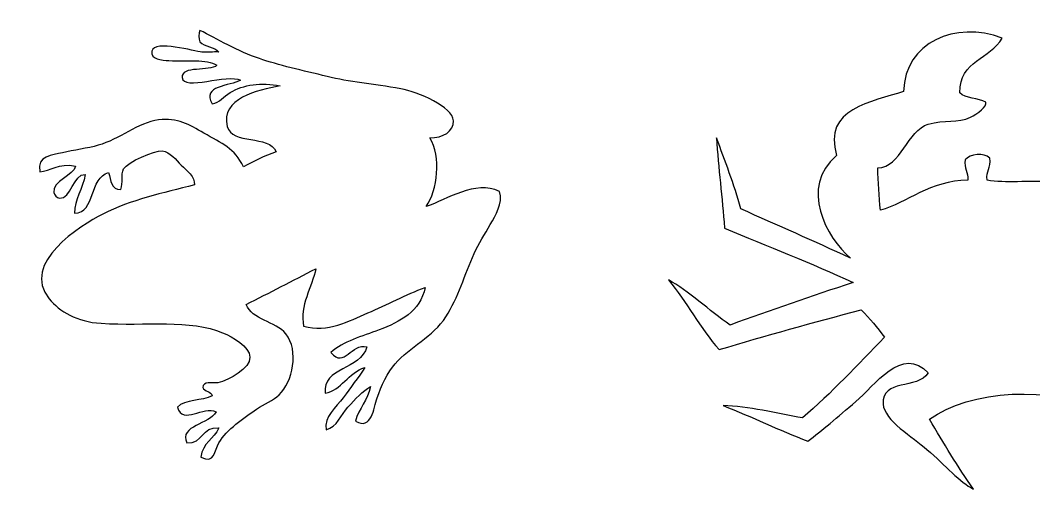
# Model space of a CAD drawing. Header units: centimetres. Extents: x -66 to 65, y -66 to 66.
# Drawn here: x -18.97 to -7.89, y 26.6 to 31.75 of the extents above; entities that cross this region are included whole.
import ezdxf

# ---------------------------------------------------------------- set-up
doc = ezdxf.new("R2010")
doc.units = ezdxf.units.CM
doc.header["$MEASUREMENT"] = 0
doc.layers.add('Layer 1', color=7, linetype='Continuous')

msp = doc.modelspace()

# ---------------------------------------------------------------- linework, layer by layer
at = {"layer": 'Layer 1'}
for points, knots in [([(-11.21324, 28.42076), (-10.76977, 28.57993), (-10.32646, 28.73924), (-9.86852, 28.88394), (-9.86852, 28.88394), (-10.31844, 29.1014), (-10.80898, 29.27822), (-11.27301, 29.48158), (-11.27301, 29.48158), (-11.29926, 29.81395), (-11.33857, 30.1332), (-11.36265, 30.46771), (-11.36265, 30.46771), (-11.26515, 30.21657), (-11.17186, 29.96124), (-11.09373, 29.69076), (-11.09373, 29.69076), (-10.69643, 29.51029), (-10.29162, 29.33744), (-9.8984, 29.15286), (-9.8984, 29.15286), (-10.15653, 29.37167), (-10.46143, 29.93036), (-10.04781, 30.27348), (-10.04781, 30.27348), (-10.20685, 30.79624), (-9.65684, 30.8549), (-9.31568, 30.97571), (-9.31568, 30.97571), (-9.3069, 31.50953), (-8.74524, 31.75303), (-8.23991, 31.5584), (-8.23991, 31.5584), (-8.36392, 31.32879), (-8.70523, 31.31652), (-8.70312, 30.96076), (-8.70312, 30.96076), (-8.64142, 30.89295), (-8.49696, 30.9079), (-8.41922, 30.85617), (-8.41922, 30.85617), (-8.39229, 30.81833), (-8.51693, 30.72459), (-8.58358, 30.69181), (-8.58358, 30.69181), (-8.7214, 30.624), (-8.86885, 30.67033), (-9.04679, 30.61712), (-9.04679, 30.61712), (-9.27438, 30.54902), (-9.34193, 30.14365), (-9.59961, 30.13899), (-9.59961, 30.13899), (-9.59003, 29.98424), (-9.58564, 29.82424), (-9.56971, 29.67578), (-9.56971, 29.67578), (-9.2811, 29.75571), (-9.02705, 29.99974), (-8.61348, 30.0045), (-8.61348, 30.0045), (-8.60546, 30.09718), (-8.65962, 30.12769), (-8.64335, 30.22863), (-8.64335, 30.22863), (-8.59147, 30.29213), (-8.43748, 30.31298), (-8.37443, 30.24358), (-8.37443, 30.24358), (-8.35842, 30.13793), (-8.41634, 30.10621), (-8.4043, 30.0045), (-8.4043, 30.0045), (-8.20504, 29.96971), (-7.94115, 29.9995), (-7.71699, 29.98958), (-7.71699, 29.98958), (-7.78999, 30.22905), (-7.62555, 30.36135), (-7.47794, 30.21371), (-7.47794, 30.21371), (-7.48511, 30.12632), (-7.50305, 30.04959), (-7.52273, 29.97466), (-7.52273, 29.97466), (-7.20893, 29.87507), (-6.86974, 29.80088), (-6.64119, 29.61604), (-6.64119, 29.61604), (-6.36502, 29.91161), (-6.86685, 30.18021), (-6.83545, 30.52748), (-6.83545, 30.52748), (-7.10948, 30.56222), (-7.40489, 30.57558), (-7.47794, 30.81135), (-7.47794, 30.81135), (-7.38809, 30.84104), (-7.30646, 30.87898), (-7.23886, 30.93092), (-7.23886, 30.93092), (-7.33615, 31.13243), (-7.55797, 31.20945), (-7.67217, 31.3941), (-7.67217, 31.3941), (-7.44751, 31.66292), (-6.98558, 31.52091), (-6.74578, 31.3642), (-6.74578, 31.3642), (-6.53459, 31.15301), (-6.50337, 30.86617), (-6.2826, 30.69184), (-6.2826, 30.69184), (-6.22188, 30.6439), (-6.13681, 30.63641), (-6.07342, 30.58725), (-6.07342, 30.58725), (-5.92626, 30.47314), (-5.92041, 30.23578), (-5.93896, 30.00453), (-5.93896, 30.00453), (-5.55349, 29.77664), (-5.82694, 29.2738), (-6.10332, 29.12302), (-6.10332, 29.12302), (-5.69369, 29.31106), (-5.30359, 29.5186), (-4.89309, 29.70574), (-4.89309, 29.70574), (-4.81226, 30.00345), (-4.7019, 30.2716), (-4.62411, 30.5723), (-4.62411, 30.5723), (-4.59956, 30.23398), (-4.68213, 29.87338), (-4.68391, 29.51148), (-4.68391, 29.51148), (-5.22006, 29.26071), (-5.73899, 28.99276), (-6.28263, 28.74948), (-6.28263, 28.74948), (-6.10838, 28.69077), (-5.91579, 28.65404), (-5.71486, 28.61499), (-5.71486, 28.61499), (-5.52706, 28.57848), (-5.29192, 28.49529), (-5.13217, 28.5104), (-5.13217, 28.5104), (-5.02515, 28.52056), (-4.8968, 28.62309), (-4.80345, 28.67476), (-4.80345, 28.67476), (-4.69669, 28.73382), (-4.59768, 28.79239), (-4.5046, 28.85407), (-4.5046, 28.85407), (-4.65049, 28.65624), (-4.91698, 28.44965), (-5.11722, 28.25638), (-5.11722, 28.25638), (-5.28211, 28.27699), (-5.48737, 28.31776), (-5.69991, 28.34605), (-5.69991, 28.34605), (-5.90528, 28.37333), (-6.16177, 28.44516), (-6.29755, 28.42077), (-6.29755, 28.42077), (-6.43418, 28.39622), (-6.47337, 28.24583), (-6.5665, 28.16674), (-6.5665, 28.16674), (-6.28853, 27.94669), (-5.97296, 27.76418), (-5.68499, 27.55415), (-5.68499, 27.55415), (-5.4769, 27.65488), (-5.29552, 27.78227), (-5.08732, 27.88287), (-5.08732, 27.88287), (-5.28671, 27.68388), (-5.45652, 27.4552), (-5.68499, 27.28523), (-5.68499, 27.28523), (-5.9382, 27.45483), (-6.29467, 27.6449), (-6.5964, 27.82308), (-6.5964, 27.82308), (-6.78134, 27.93233), (-6.97687, 28.11687), (-7.23886, 27.92767), (-7.23886, 27.92767), (-7.20685, 27.71563), (-6.8218, 27.85666), (-6.71591, 27.71852), (-6.71591, 27.71852), (-6.65032, 27.49799), (-6.94226, 27.25714), (-7.0745, 27.10593), (-7.0745, 27.10593), (-7.24214, 26.91427), (-7.38213, 26.75054), (-7.50781, 26.59793), (-7.50781, 26.59793), (-7.43436, 26.86315), (-7.29419, 27.1911), (-7.17909, 27.46452), (-7.17909, 27.46452), (-7.66238, 27.77313), (-8.61464, 27.71019), (-9.03181, 27.38983), (-9.03181, 27.38983), (-8.8797, 27.12855), (-8.72301, 26.87186), (-8.55368, 26.62783), (-8.55368, 26.62783), (-8.70066, 26.69982), (-8.85531, 26.88037), (-9.06171, 27.06114), (-9.06171, 27.06114), (-9.20792, 27.1892), (-9.53031, 27.38134), (-9.53981, 27.55419), (-9.53981, 27.55419), (-9.55537, 27.83748), (-9.16789, 27.70921), (-9.04676, 27.89783), (-9.04676, 27.89783), (-9.32682, 28.20567), (-9.64104, 27.75345), (-9.83866, 27.58406), (-9.83866, 27.58406), (-10.04189, 27.40986), (-10.2118, 27.26563), (-10.36161, 27.15075), (-10.36161, 27.15075), (-10.68017, 27.27047), (-10.97097, 27.41795), (-11.288, 27.53926), (-11.288, 27.53926), (-11.01783, 27.53542), (-10.69671, 27.45322), (-10.42138, 27.4048), (-10.42138, 27.4048), (-10.10139, 27.67745), (-9.81996, 27.98874), (-9.52489, 28.28631), (-9.52489, 28.28631), (-9.60188, 28.39357), (-9.68515, 28.49459), (-9.77889, 28.58513), (-9.77889, 28.58513), (-10.30687, 28.45072), (-10.82312, 28.30457), (-11.33279, 28.15182), (-11.33279, 28.15182), (-11.53729, 28.38566), (-11.6868, 28.6744), (-11.88564, 28.91385), (-11.88564, 28.91385), (-11.67192, 28.79877), (-11.4361, 28.57642), (-11.21324, 28.42076)], [0, 0, 0, 0, 0.01492537, 0.01492537, 0.01492537, 0.01492537, 0.02985075, 0.02985075, 0.02985075, 0.02985075, 0.04477612, 0.04477612, 0.04477612, 0.04477612, 0.05970149, 0.05970149, 0.05970149, 0.05970149, 0.07462687, 0.07462687, 0.07462687, 0.07462687, 0.08955224, 0.08955224, 0.08955224, 0.08955224, 0.10447761, 0.10447761, 0.10447761, 0.10447761, 0.11940299, 0.11940299, 0.11940299, 0.11940299, 0.13432836, 0.13432836, 0.13432836, 0.13432836, 0.14925373, 0.14925373, 0.14925373, 0.14925373, 0.1641791, 0.1641791, 0.1641791, 0.1641791, 0.17910448, 0.17910448, 0.17910448, 0.17910448, 0.19402985, 0.19402985, 0.19402985, 0.19402985, 0.20895522, 0.20895522, 0.20895522, 0.20895522, 0.2238806, 0.2238806, 0.2238806, 0.2238806, 0.23880597, 0.23880597, 0.23880597, 0.23880597, 0.25373134, 0.25373134, 0.25373134, 0.25373134, 0.26865672, 0.26865672, 0.26865672, 0.26865672, 0.28358209, 0.28358209, 0.28358209, 0.28358209, 0.29850746, 0.29850746, 0.29850746, 0.29850746, 0.31343284, 0.31343284, 0.31343284, 0.31343284, 0.32835821, 0.32835821, 0.32835821, 0.32835821, 0.34328358, 0.34328358, 0.34328358, 0.34328358, 0.35820896, 0.35820896, 0.35820896, 0.35820896, 0.37313433, 0.37313433, 0.37313433, 0.37313433, 0.3880597, 0.3880597, 0.3880597, 0.3880597, 0.40298507, 0.40298507, 0.40298507, 0.40298507, 0.41791045, 0.41791045, 0.41791045, 0.41791045, 0.43283582, 0.43283582, 0.43283582, 0.43283582, 0.44776119, 0.44776119, 0.44776119, 0.44776119, 0.46268657, 0.46268657, 0.46268657, 0.46268657, 0.47761194, 0.47761194, 0.47761194, 0.47761194, 0.49253731, 0.49253731, 0.49253731, 0.49253731, 0.50746269, 0.50746269, 0.50746269, 0.50746269, 0.52238806, 0.52238806, 0.52238806, 0.52238806, 0.53731343, 0.53731343, 0.53731343, 0.53731343, 0.55223881, 0.55223881, 0.55223881, 0.55223881, 0.56716418, 0.56716418, 0.56716418, 0.56716418, 0.58208955, 0.58208955, 0.58208955, 0.58208955, 0.59701493, 0.59701493, 0.59701493, 0.59701493, 0.6119403, 0.6119403, 0.6119403, 0.6119403, 0.62686567, 0.62686567, 0.62686567, 0.62686567, 0.64179104, 0.64179104, 0.64179104, 0.64179104, 0.65671642, 0.65671642, 0.65671642, 0.65671642, 0.67164179, 0.67164179, 0.67164179, 0.67164179, 0.68656716, 0.68656716, 0.68656716, 0.68656716, 0.70149254, 0.70149254, 0.70149254, 0.70149254, 0.71641791, 0.71641791, 0.71641791, 0.71641791, 0.73134328, 0.73134328, 0.73134328, 0.73134328, 0.74626866, 0.74626866, 0.74626866, 0.74626866, 0.76119403, 0.76119403, 0.76119403, 0.76119403, 0.7761194, 0.7761194, 0.7761194, 0.7761194, 0.79104478, 0.79104478, 0.79104478, 0.79104478, 0.80597015, 0.80597015, 0.80597015, 0.80597015, 0.82089552, 0.82089552, 0.82089552, 0.82089552, 0.8358209, 0.8358209, 0.8358209, 0.8358209, 0.85074627, 0.85074627, 0.85074627, 0.85074627, 0.86567164, 0.86567164, 0.86567164, 0.86567164, 0.88059701, 0.88059701, 0.88059701, 0.88059701, 0.89552239, 0.89552239, 0.89552239, 0.89552239, 0.91044776, 0.91044776, 0.91044776, 0.91044776, 0.92537313, 0.92537313, 0.92537313, 0.92537313, 0.94029851, 0.94029851, 0.94029851, 0.94029851, 0.95522388, 0.95522388, 0.95522388, 0.95522388, 0.97014925, 0.97014925, 0.97014925, 0.97014925, 1, 1, 1, 1]), ([(-14.49304, 30.46816), (-14.3666, 30.25768), (-14.40954, 29.8964), (-14.53424, 29.71635), (-14.53424, 29.71635), (-14.30323, 29.79292), (-14.00206, 30.00816), (-13.73094, 29.88113), (-13.73094, 29.88113), (-13.69406, 29.74905), (-13.77449, 29.62321), (-13.83394, 29.52066), (-13.83394, 29.52066), (-13.89543, 29.41456), (-13.95874, 29.30918), (-14.00901, 29.20141), (-14.00901, 29.20141), (-14.1149, 28.97448), (-14.18303, 28.72008), (-14.31799, 28.5114), (-14.31799, 28.5114), (-14.45851, 28.29407), (-14.71508, 28.18049), (-14.87412, 27.99647), (-14.87412, 27.99647), (-14.9513, 27.90717), (-15.0276, 27.75075), (-15.06981, 27.62568), (-15.06981, 27.62568), (-15.10897, 27.50963), (-15.1272, 27.26902), (-15.30669, 27.36824), (-15.30669, 27.36824), (-15.27063, 27.5141), (-15.16929, 27.59475), (-15.14188, 27.74927), (-15.14188, 27.74927), (-15.22853, 27.69733), (-15.30952, 27.61364), (-15.38905, 27.52271), (-15.38905, 27.52271), (-15.46165, 27.43971), (-15.50951, 27.30607), (-15.62593, 27.27554), (-15.62593, 27.27554), (-15.65715, 27.41781), (-15.51713, 27.52102), (-15.44056, 27.62569), (-15.44056, 27.62569), (-15.35978, 27.73607), (-15.27665, 27.84831), (-15.20368, 27.95526), (-15.20368, 27.95526), (-15.38201, 27.90335), (-15.46533, 27.70232), (-15.63622, 27.67718), (-15.63622, 27.67718), (-15.67432, 27.95396), (-15.24321, 27.93512), (-15.18307, 28.18182), (-15.18307, 28.18182), (-15.34854, 28.22968), (-15.42932, 27.94213), (-15.57444, 28.12001), (-15.57444, 28.12001), (-15.44376, 28.24336), (-15.23389, 28.29617), (-15.04919, 28.36718), (-15.04919, 28.36718), (-14.81763, 28.45624), (-14.60355, 28.5676), (-14.54455, 28.83065), (-14.54455, 28.83065), (-14.75664, 28.75493), (-14.95997, 28.64385), (-15.17278, 28.55257), (-15.17278, 28.55257), (-15.37624, 28.46531), (-15.60847, 28.33267), (-15.87311, 28.4084), (-15.87311, 28.4084), (-15.91864, 28.63271), (-15.78186, 28.83382), (-15.7392, 29.03663), (-15.7392, 29.03663), (-15.99169, 28.90463), (-16.24686, 28.77527), (-16.50133, 28.64526), (-16.50133, 28.64526), (-16.43942, 28.47839), (-16.17814, 28.46212), (-16.06876, 28.32601), (-16.06876, 28.32601), (-15.91898, 28.13956), (-15.99407, 27.79896), (-16.14089, 27.65659), (-16.14089, 27.65659), (-16.20145, 27.59783), (-16.30546, 27.55978), (-16.38806, 27.5021), (-16.38806, 27.5021), (-16.52361, 27.40746), (-16.71434, 27.27908), (-16.79999, 27.13134), (-16.79999, 27.13134), (-16.84394, 27.05551), (-16.84717, 26.89446), (-16.99568, 26.97685), (-16.99568, 26.97685), (-16.9797, 27.13253), (-16.85146, 27.1759), (-16.79999, 27.29612), (-16.79999, 27.29612), (-16.99102, 27.31549), (-16.96805, 27.12086), (-17.15014, 27.13131), (-17.15014, 27.13131), (-17.23848, 27.32684), (-16.89815, 27.33136), (-16.83087, 27.47119), (-16.83087, 27.47119), (-16.96713, 27.54411), (-17.19115, 27.32133), (-17.25315, 27.52265), (-17.25315, 27.52265), (-17.17134, 27.60909), (-16.98383, 27.58977), (-16.8721, 27.64626), (-16.8721, 27.64626), (-16.88065, 27.70293), (-16.96179, 27.68701), (-16.9751, 27.73894), (-16.9751, 27.73894), (-16.97465, 27.8108), (-16.87218, 27.77807), (-16.81032, 27.79043), (-16.81032, 27.79043), (-16.68605, 27.8152), (-16.45567, 27.94939), (-16.46017, 28.06851), (-16.46017, 28.06851), (-16.46456, 28.1858), (-16.64792, 28.28846), (-16.75881, 28.33627), (-16.75881, 28.33627), (-17.10684, 28.48624), (-17.60161, 28.40908), (-18.08736, 28.43927), (-18.08736, 28.43927), (-18.35009, 28.45557), (-18.54377, 28.57045), (-18.65381, 28.70703), (-18.65381, 28.70703), (-18.97015, 29.09967), (-18.3153, 29.50557), (-18.06675, 29.63392), (-18.06675, 29.63392), (-17.76309, 29.79077), (-17.41008, 29.86368), (-17.06776, 29.95317), (-17.06776, 29.95317), (-17.05866, 30.04659), (-17.1478, 30.10528), (-17.21193, 30.16944), (-17.21193, 30.16944), (-17.2649, 30.22244), (-17.33687, 30.31869), (-17.41791, 30.32393), (-17.41791, 30.32393), (-17.5007, 30.32927), (-17.79999, 30.20511), (-17.84016, 30.12824), (-17.84016, 30.12824), (-17.87532, 30.06096), (-17.8427, 29.97748), (-17.87106, 29.90168), (-17.87106, 29.90168), (-17.97965, 29.89954), (-17.98054, 30.00505), (-18.00497, 30.08707), (-18.00497, 30.08707), (-18.21809, 30.03481), (-18.14658, 29.64649), (-18.37573, 29.64421), (-18.37573, 29.64421), (-18.38319, 29.7906), (-18.28061, 29.91184), (-18.26244, 30.06646), (-18.26244, 30.06646), (-18.38462, 30.07665), (-18.41825, 29.79259), (-18.54052, 29.80902), (-18.54052, 29.80902), (-18.57203, 29.81325), (-18.59762, 29.84291), (-18.60233, 29.87083), (-18.60233, 29.87083), (-18.62355, 29.9972), (-18.38323, 30.05289), (-18.36545, 30.15917), (-18.36545, 30.15917), (-18.54994, 30.19788), (-18.64445, 30.09702), (-18.7568, 30.09736), (-18.7568, 30.09736), (-18.79302, 30.2746), (-18.61689, 30.2777), (-18.50963, 30.30334), (-18.50963, 30.30334), (-18.38525, 30.33308), (-18.2328, 30.3534), (-18.11828, 30.38573), (-18.11828, 30.38573), (-17.88952, 30.45031), (-17.68415, 30.63282), (-17.45915, 30.66381), (-17.45915, 30.66381), (-17.25198, 30.69231), (-17.11974, 30.60854), (-16.9648, 30.51961), (-16.9648, 30.51961), (-16.76724, 30.40624), (-16.62349, 30.35305), (-16.53226, 30.14885), (-16.53226, 30.14885), (-16.42095, 30.21259), (-16.30406, 30.27082), (-16.17179, 30.31366), (-16.17179, 30.31366), (-16.25445, 30.50593), (-16.65778, 30.38917), (-16.70733, 30.59171), (-16.70733, 30.59171), (-16.78287, 30.90048), (-16.38308, 30.9856), (-16.13056, 31.03457), (-16.13056, 31.03457), (-16.33437, 31.07839), (-16.53241, 31.04939), (-16.67642, 30.96247), (-16.67642, 30.96247), (-16.74653, 30.92014), (-16.79424, 30.84865), (-16.87211, 30.83888), (-16.87211, 30.83888), (-16.99586, 31.03832), (-16.67756, 31.03502), (-16.56316, 31.09635), (-16.56316, 31.09635), (-16.70238, 31.17459), (-17.18985, 30.97708), (-17.20168, 31.12723), (-17.20168, 31.12723), (-17.21208, 31.25918), (-16.90011, 31.18848), (-16.82063, 31.26114), (-16.82063, 31.26114), (-16.94051, 31.33626), (-17.14361, 31.30035), (-17.34588, 31.31263), (-17.34588, 31.31263), (-17.42184, 31.31723), (-17.55159, 31.32504), (-17.53125, 31.41563), (-17.53125, 31.41563), (-17.50254, 31.54364), (-17.06003, 31.41108), (-16.98544, 31.40531), (-16.98544, 31.40531), (-16.92813, 31.40089), (-16.86021, 31.40854), (-16.80005, 31.40531), (-16.80005, 31.40531), (-16.84812, 31.46365), (-16.95578, 31.46243), (-17.006, 31.5186), (-17.006, 31.5186), (-17.02211, 31.54223), (-17.02211, 31.61853), (-17.006, 31.64216), (-17.006, 31.64216), (-16.82807, 31.5521), (-16.58571, 31.41128), (-16.35722, 31.33321), (-16.35722, 31.33321), (-16.1509, 31.2627), (-15.88436, 31.20296), (-15.61573, 31.13752), (-15.61573, 31.13752), (-15.37729, 31.07944), (-15.11535, 31.05825), (-14.81243, 31.00361), (-14.81243, 31.00361), (-14.62061, 30.96903), (-14.24384, 30.80552), (-14.23566, 30.65346), (-14.23566, 30.65346), (-14.2293, 30.53717), (-14.35305, 30.46541), (-14.49304, 30.46816)], [0, 0, 0, 0, 0.01315789, 0.01315789, 0.01315789, 0.01315789, 0.02631579, 0.02631579, 0.02631579, 0.02631579, 0.03947368, 0.03947368, 0.03947368, 0.03947368, 0.05263158, 0.05263158, 0.05263158, 0.05263158, 0.06578947, 0.06578947, 0.06578947, 0.06578947, 0.07894737, 0.07894737, 0.07894737, 0.07894737, 0.09210526, 0.09210526, 0.09210526, 0.09210526, 0.10526316, 0.10526316, 0.10526316, 0.10526316, 0.11842105, 0.11842105, 0.11842105, 0.11842105, 0.13157895, 0.13157895, 0.13157895, 0.13157895, 0.14473684, 0.14473684, 0.14473684, 0.14473684, 0.15789474, 0.15789474, 0.15789474, 0.15789474, 0.17105263, 0.17105263, 0.17105263, 0.17105263, 0.18421053, 0.18421053, 0.18421053, 0.18421053, 0.19736842, 0.19736842, 0.19736842, 0.19736842, 0.21052632, 0.21052632, 0.21052632, 0.21052632, 0.22368421, 0.22368421, 0.22368421, 0.22368421, 0.23684211, 0.23684211, 0.23684211, 0.23684211, 0.25, 0.25, 0.25, 0.25, 0.26315789, 0.26315789, 0.26315789, 0.26315789, 0.27631579, 0.27631579, 0.27631579, 0.27631579, 0.28947368, 0.28947368, 0.28947368, 0.28947368, 0.30263158, 0.30263158, 0.30263158, 0.30263158, 0.31578947, 0.31578947, 0.31578947, 0.31578947, 0.32894737, 0.32894737, 0.32894737, 0.32894737, 0.34210526, 0.34210526, 0.34210526, 0.34210526, 0.35526316, 0.35526316, 0.35526316, 0.35526316, 0.36842105, 0.36842105, 0.36842105, 0.36842105, 0.38157895, 0.38157895, 0.38157895, 0.38157895, 0.39473684, 0.39473684, 0.39473684, 0.39473684, 0.40789474, 0.40789474, 0.40789474, 0.40789474, 0.42105263, 0.42105263, 0.42105263, 0.42105263, 0.43421053, 0.43421053, 0.43421053, 0.43421053, 0.44736842, 0.44736842, 0.44736842, 0.44736842, 0.46052632, 0.46052632, 0.46052632, 0.46052632, 0.47368421, 0.47368421, 0.47368421, 0.47368421, 0.48684211, 0.48684211, 0.48684211, 0.48684211, 0.5, 0.5, 0.5, 0.5, 0.51315789, 0.51315789, 0.51315789, 0.51315789, 0.52631579, 0.52631579, 0.52631579, 0.52631579, 0.53947368, 0.53947368, 0.53947368, 0.53947368, 0.55263158, 0.55263158, 0.55263158, 0.55263158, 0.56578947, 0.56578947, 0.56578947, 0.56578947, 0.57894737, 0.57894737, 0.57894737, 0.57894737, 0.59210526, 0.59210526, 0.59210526, 0.59210526, 0.60526316, 0.60526316, 0.60526316, 0.60526316, 0.61842105, 0.61842105, 0.61842105, 0.61842105, 0.63157895, 0.63157895, 0.63157895, 0.63157895, 0.64473684, 0.64473684, 0.64473684, 0.64473684, 0.65789474, 0.65789474, 0.65789474, 0.65789474, 0.67105263, 0.67105263, 0.67105263, 0.67105263, 0.68421053, 0.68421053, 0.68421053, 0.68421053, 0.69736842, 0.69736842, 0.69736842, 0.69736842, 0.71052632, 0.71052632, 0.71052632, 0.71052632, 0.72368421, 0.72368421, 0.72368421, 0.72368421, 0.73684211, 0.73684211, 0.73684211, 0.73684211, 0.75, 0.75, 0.75, 0.75, 0.76315789, 0.76315789, 0.76315789, 0.76315789, 0.77631579, 0.77631579, 0.77631579, 0.77631579, 0.78947368, 0.78947368, 0.78947368, 0.78947368, 0.80263158, 0.80263158, 0.80263158, 0.80263158, 0.81578947, 0.81578947, 0.81578947, 0.81578947, 0.82894737, 0.82894737, 0.82894737, 0.82894737, 0.84210526, 0.84210526, 0.84210526, 0.84210526, 0.85526316, 0.85526316, 0.85526316, 0.85526316, 0.86842105, 0.86842105, 0.86842105, 0.86842105, 0.88157895, 0.88157895, 0.88157895, 0.88157895, 0.89473684, 0.89473684, 0.89473684, 0.89473684, 0.90789474, 0.90789474, 0.90789474, 0.90789474, 0.92105263, 0.92105263, 0.92105263, 0.92105263, 0.93421053, 0.93421053, 0.93421053, 0.93421053, 0.94736842, 0.94736842, 0.94736842, 0.94736842, 0.96052632, 0.96052632, 0.96052632, 0.96052632, 0.97368421, 0.97368421, 0.97368421, 0.97368421, 1, 1, 1, 1])]:
    msp.add_open_spline(points, degree=3, knots=knots, dxfattribs=at)

doc.saveas('drawing.dxf')
